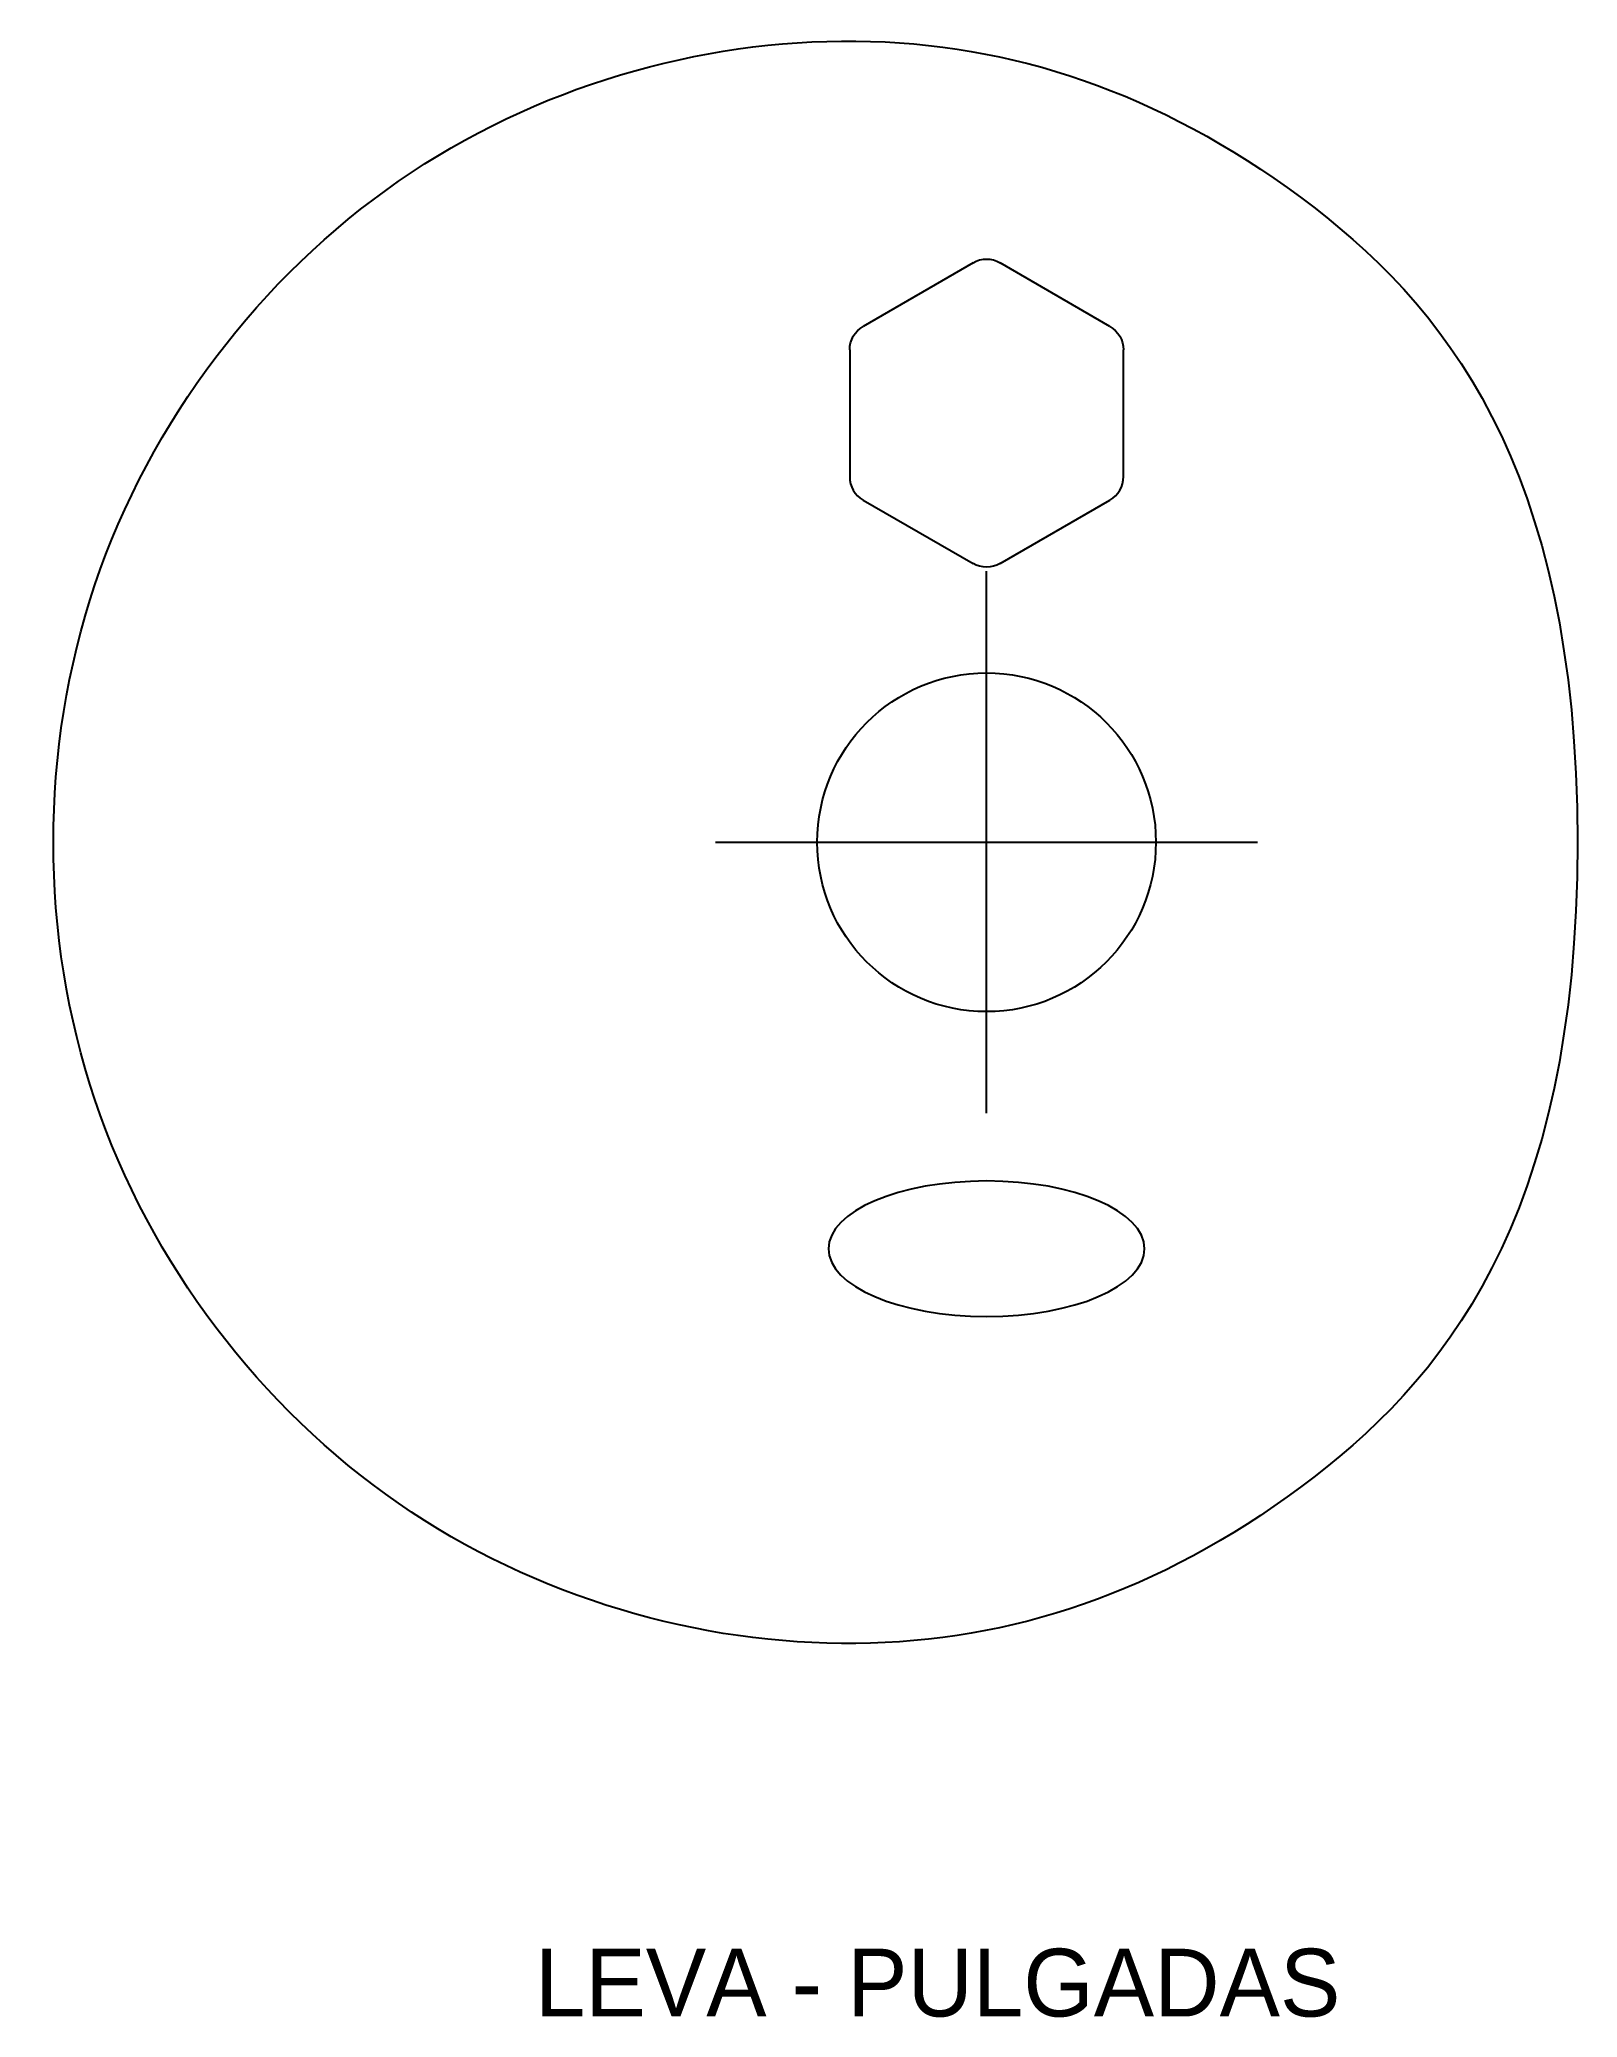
# Model space of a CAD drawing. Header units: inches. Extents: x -2.1 to 1.31, y -2.6 to 1.78.
import ezdxf

# ---------------------------------------------------------------- set-up
doc = ezdxf.new("R2010")
doc.units = ezdxf.units.IN
doc.header["$MEASUREMENT"] = 0
doc.linetypes.add('CENTER', pattern=[50.8, 31.75, -6.35, 6.35, -6.35])
for name, color, linetype in [('BARRENOS', 3, 'CONTINUOUS'), ('CONTORNO', 7, 'CONTINUOUS'), ('EJES', 1, 'CENTER'), ('TEXTO', 4, 'CONTINUOUS')]:
    doc.layers.add(name, color=color, linetype=linetype)

msp = doc.modelspace()

# ---------------------------------------------------------------- linework, layer by layer
at = {"layer": 'BARRENOS'}
msp.add_circle((0, 0), 0.375, dxfattribs=at)
at = {"layer": 'CONTORNO'}
for p, q in [((-0.03, 1.2827), (-0.2731, 1.1423)), ((0.2731, 1.1423), (0.03, 1.2827)), ((-0.3031, 1.0904), (-0.3031, 0.8096)), ((0.3031, 0.8096), (0.3031, 1.0904)), ((-0.2731, 0.7577), (-0.03, 0.6173)), ((0.03, 0.6173), (0.2731, 0.7577))]:
    msp.add_line(p, q, dxfattribs=at)
for centre, start, end in [((0, 1.2307), 60, 120), ((-0.2431, 0.8096), 180, -120), ((0.2431, 0.8096), -60, 0)]:
    msp.add_arc(centre, 0.06, start, end, dxfattribs=at)
at = {"layer": 'CONTORNO', "extrusion": (0, 0, -1)}
for centre, start, end in [((0.2431, 1.0904), 0, 60), ((-0.2431, 1.0904), 120, 180), ((0, 0.6693), 240, 300)]:
    msp.add_arc(centre, 0.06, start, end, dxfattribs=at)
msp.add_ellipse((0, -0.9), major_axis=(0.35, 0), ratio=0.428571, dxfattribs=at)
at = {"layer": 'CONTORNO'}
msp.add_open_spline([(1.3086, 0), (1.3086, 0.841), (0.7081, 1.5506), (-0.2704, 1.8805), (-1.3616, 1.5714), (-2.0973, 0.6158), (-2.0973, -0.6158), (-1.3616, -1.5714), (-0.2704, -1.8805), (0.7081, -1.5506), (1.3086, -0.841), (1.3086, 0)], degree=3, dxfattribs=at)
at = {"layer": 'EJES'}
for p, q in [((0, -0.6), (0, 0.6)), ((-0.6, 0), (0.6, 0))]:
    msp.add_line(p, q, dxfattribs=at)

# ---------------------------------------------------------------- texts
at = {"layer": 'TEXTO'}
msp.add_text('LEVA - PULGADAS', height=0.15, dxfattribs=at).set_placement((-1, -2.6))

doc.saveas('drawing.dxf')
